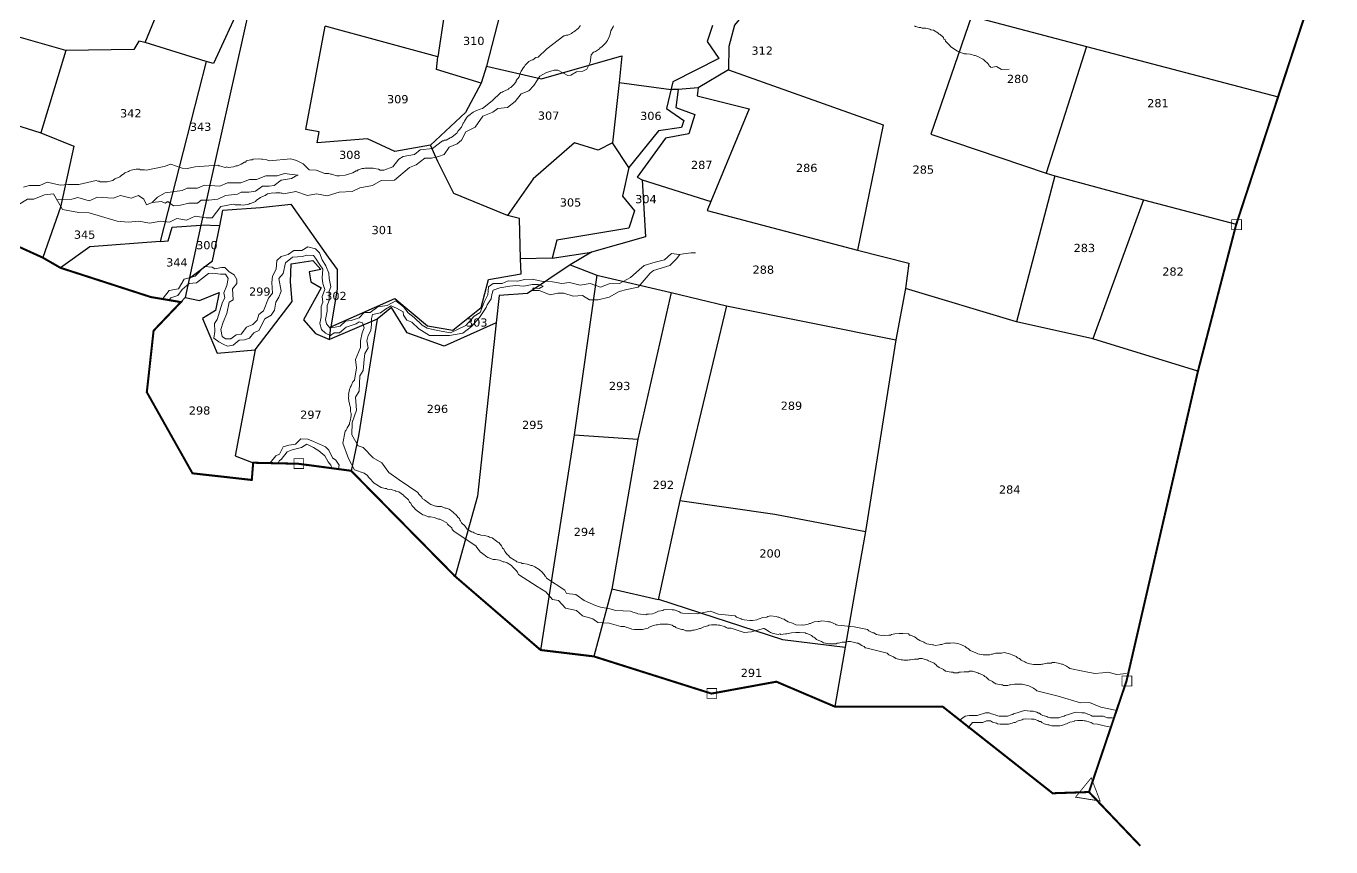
# Model space of a CAD drawing. Header units: inches. Extents: x 1032 to 3029, y -531 to 880.
# Drawn here: x 1882.8 to 2201.1, y -117.6 to 82.7 of the extents above; entities that cross this region are included whole.
import ezdxf
from ezdxf.enums import TextEntityAlignment as Align

# ---------------------------------------------------------------- set-up
doc = ezdxf.new("R2010")
doc.units = ezdxf.units.IN
doc.header["$LTSCALE"] = 15
doc.header["$MEASUREMENT"] = 0
for name, color, linetype in [('BOUNDARY', 5, 'Continuous'), ('PLOT NO', 7, 'Continuous'), ('STONES', 3, 'Continuous'), ('STREAM', 130, 'SL'), ('text2', 7, 'Continuous')]:
    doc.layers.add(name, color=color, linetype=linetype)
doc.styles.get("Standard").update_dxf_attribs({"font": 'verdana.ttf'})
doc.linetypes.add('SL', pattern='A,8e-06,[1,streme line,S=0.066667,R=0,X=0,Y=0],-0.839413', length=0.839421)

msp = doc.modelspace()

# ---------------------------------------------------------------- linework, layer by layer
at = {"layer": 'BOUNDARY', "const_width": 0.5}
msp.add_lwpolyline([(1870.53, 33.61), (1886.84, 26.21), (1891.16, 23.72), (1913.2, 16.59), (1920.55, 15.35), (1913.89, 8.37), (1912.24, -6.63), (1923.38, -26.42), (1937.85, -28.04), (1938.19, -23.84), (1949.21, -24.09), (1962.09, -25.8), (1987.44, -51.54), (2008.31, -69.53), (2021.31, -71.09), (2050, -80.16), (2065.84, -77.26), (2080.07, -83.32), (2106.39, -83.32), (2133.25, -104.48), (2142.11, -104.18), (2154.64, -117.32), (2142.11, -104.18), (2151.26, -77.13), (2168.7, -1.5), (2178.01, 34.21), (2188.25, 65.42), (2200.84, 103.69)], dxfattribs=at)
at = {"layer": 'STONES', "const_width": 0.2}
for points in [[(2179.31, 35.46), (2176.93, 35.46), (2176.93, 33.04), (2179.31, 33.04)], [(1950.5, -22.84), (1948.13, -22.84), (1948.13, -25.26), (1950.5, -25.26)], [(2152.56, -75.89), (2150.18, -75.89), (2150.18, -78.31), (2152.56, -78.31)], [(2051.29, -78.92), (2048.92, -78.92), (2048.92, -81.34), (2051.29, -81.34)], [(2144.83, -106.38), (2142.66, -100.72), (2138.84, -105.43)]]:
    msp.add_lwpolyline(points, close=True, dxfattribs=at)
at = {"layer": 'STREAM', "color": 4, "linetype": 'ByBlock', "lineweight": 0}
for points in [[(1882.17, 43.38), (1883.5, 43.78), (1884.17, 43.78), (1884.44, 43.78), (1885.37, 43.78), (1885.9, 43.78), (1886.17, 43.78), (1887.9, 44.59), (1891.11, 43.92), (1892.97, 44.05), (1895.64, 44.05), (1899.91, 44.99), (1900.31, 44.85), (1900.58, 44.85), (1900.85, 44.72), (1901.91, 44.72), (1902.18, 44.72), (1902.58, 44.72), (1903.92, 44.99), (1904.45, 45.39), (1904.72, 45.52), (1905.65, 45.92), (1906.32, 46.45), (1906.58, 46.59), (1906.85, 46.85), (1907.79, 47.25), (1908.05, 47.39), (1908.45, 47.52), (1909.65, 47.79), (1910.45, 47.79), (1910.72, 47.65), (1911.65, 47.65), (1912.19, 47.52), (1916.46, 48.45), (1918.06, 48.99), (1920.86, 48.05), (1922.06, 47.92), (1924.06, 48.32), (1929.53, 48.72), (1929.8, 48.59), (1930.07, 48.59), (1930.47, 48.45), (1931.4, 48.19), (1931.8, 48.32), (1932.07, 48.19), (1933.4, 48.32), (1934.07, 48.59), (1934.34, 48.59), (1935.27, 48.99), (1936.07, 49.52), (1936.34, 49.52), (1936.6, 49.79), (1937.54, 50.06), (1937.94, 50.06), (1938.21, 50.19), (1939.54, 50.32), (1940.21, 50.19), (1940.47, 50.19), (1941.54, 50.06), (1942.08, 49.79), (1947.41, 50.32), (1948.75, 49.92), (1950.35, 49.12), (1951.82, 47.65), (1953.55, 47.52), (1955.68, 46.72), (1956.62, 46.72), (1957.02, 46.59), (1957.29, 46.59), (1957.55, 46.45), (1958.62, 46.19), (1958.89, 46.19), (1959.29, 46.19), (1960.62, 46.32), (1961.29, 46.45), (1961.42, 46.59), (1962.49, 46.85), (1963.29, 47.39), (1963.56, 47.39), (1963.82, 47.65), (1964.76, 47.92), (1965.16, 47.92), (1965.42, 48.05), (1966.76, 48.05), (1967.43, 48.05), (1967.69, 47.92), (1968.76, 47.79), (1969.16, 47.52), (1970.09, 47.52), (1972.23, 48.32), (1973.7, 50.19), (1974.76, 50.86), (1977.57, 51.39), (1978.9, 52.46), (1981.97, 52.86), (1984.37, 54.73), (1984.64, 54.73), (1984.9, 54.86), (1985.31, 54.86), (1986.24, 55.39), (1986.51, 55.53), (1986.77, 55.66), (1987.84, 56.59), (1988.24, 57.13), (1988.37, 57.26), (1989.04, 58.06), (1989.44, 59), (1989.57, 59.13), (1989.71, 59.53), (1990.24, 60.33), (1990.51, 60.6), (1990.78, 60.86), (1991.84, 61.66), (1992.38, 61.93), (1992.64, 62.06), (1993.58, 62.46), (1994.11, 62.6), (1996.51, 64.47), (1998.65, 66.47), (1998.91, 66.6), (1999.18, 66.73), (1999.58, 66.87), (2000.52, 67.27), (2000.65, 67.53), (2001.05, 67.67), (2001.98, 68.6), (2002.38, 69.14), (2002.38, 69.4), (2003.05, 70.34), (2003.32, 71.14), (2003.45, 71.4), (2003.58, 71.67), (2004.12, 72.6), (2004.39, 72.87), (2004.52, 73.14), (2005.45, 74.07), (2006.12, 74.34), (2006.39, 74.47), (2007.19, 75.01), (2007.72, 75.14), (2009.86, 77.14), (2013.99, 80.34), (2014.26, 80.34), (2014.53, 80.48), (2014.93, 80.48), (2015.86, 80.88), (2016.13, 81.14), (2016.39, 81.28), (2017.46, 82.08), (2017.86, 82.61), (2017.99, 82.88)], [(1880.83, 39.12), (1883.1, 40.45), (1884.7, 40.45), (1887.24, 41.52), (1889.51, 41.78), (1891.64, 37.91), (1895.64, 37.25), (1898.18, 37.11), (1904.98, 35.11), (1907.65, 34.85), (1910.32, 35.11), (1912.86, 34.58), (1915.66, 35.11), (1917.79, 34.85), (1919.53, 35.78), (1921.93, 35.38), (1924.06, 36.31), (1926.73, 35.91), (1928.2, 35.91), (1930.33, 38.71), (1933.27, 39.25), (1933.8, 39.12), (1934.87, 39.12), (1935.14, 39.12), (1935.8, 38.98), (1937.14, 39.25), (1937.41, 39.38), (1937.81, 39.52), (1938.74, 39.92), (1939.01, 40.18), (1939.14, 40.32), (1939.94, 40.85), (1940.87, 41.25), (1941.14, 41.38), (1941.68, 41.78), (1943.01, 42.05), (1943.41, 41.92), (1943.68, 42.05), (1944.74, 42.05), (1945.01, 41.92), (1945.28, 41.92), (1945.68, 41.78), (1948.61, 42.32), (1951.42, 41.38), (1953.68, 41.78), (1956.22, 41.25), (1959.15, 42.18), (1962.36, 42.32), (1964.22, 43.25), (1967.29, 43.78), (1969.43, 44.99), (1972.63, 45.12), (1976.37, 48.19), (1977.97, 48.86), (1980.1, 50.46), (1981.7, 50.46), (1983.44, 50.86), (1984.77, 51.39), (1985.97, 53.12), (1987.97, 53.93), (1989.04, 54.86), (1990.11, 56.86), (1992.38, 58.06), (1994.24, 60.73), (1996.65, 61.66), (1997.85, 62.6), (2000.25, 62.86), (2002.12, 64.33), (2003.58, 66.2), (2005.45, 66.87), (2006.65, 68.2), (2008.12, 70.47), (2009.72, 71.4), (2011.59, 71.94), (2012.52, 71.94), (2014.93, 70.6), (2015.73, 70.74), (2017.06, 71.54), (2018.66, 71.67), (2019.6, 72.2), (2020.4, 73.81), (2020.66, 75.67), (2021.2, 76.34), (2021.73, 76.47), (2022.66, 77.14), (2022.8, 77.27), (2023.33, 77.68), (2024.27, 78.61), (2024.4, 78.88), (2024.67, 79.14), (2025.07, 80.08), (2025.2, 80.48), (2025.33, 80.74), (2025.47, 81.54), (2026, 82.48), (2026.13, 82.75)], [(2099.52, 82.75), (2099.78, 82.61), (2100.72, 82.34), (2101.12, 82.34), (2101.39, 82.21), (2102.32, 82.21), (2103.25, 81.94), (2103.52, 81.81), (2104.19, 81.68), (2105.25, 81.01), (2105.52, 80.74), (2105.79, 80.61), (2106.59, 79.94), (2106.72, 79.54), (2106.99, 79.41), (2107.12, 79.01), (2107.52, 78.61), (2108.19, 77.94), (2108.32, 77.68), (2108.86, 77.27), (2110.06, 76.61), (2110.32, 76.47), (2110.59, 76.34), (2111.66, 75.94), (2111.93, 75.94), (2112.19, 75.94), (2113.13, 75.81), (2114.19, 75.54), (2114.33, 75.54), (2114.99, 75.27), (2116.2, 74.61), (2116.46, 74.47), (2116.73, 74.21), (2117.4, 73.54), (2117.66, 73.27), (2117.8, 73.01), (2118.06, 72.74), (2118.2, 72.6), (2119.53, 72.87), (2120.73, 72.07), (2122.6, 72.2)], [(1890.44, 40.32), (1893.91, 40.45), (1895.38, 40.85), (1898.18, 40.05), (1900.18, 40.98), (1904.05, 40.72), (1905.78, 41.38), (1908.45, 40.72), (1910.19, 41.38), (1911.52, 40.45), (1912.19, 39.12), (1913.52, 39.65), (1914.86, 40.98), (1916.72, 42.05), (1920.86, 42.58), (1922.06, 43.12), (1924.6, 43.12), (1926.33, 43.92), (1930.07, 43.65), (1931.94, 44.45), (1935.14, 44.45), (1937.27, 45.25), (1939.01, 45.25), (1941.27, 46.19), (1944.08, 46.19), (1945.81, 46.72), (1947.68, 46.45), (1949.15, 46.32), (1948.48, 46.05), (1947.55, 45.52), (1945.01, 45.12), (1943.28, 43.78), (1942.08, 43.65), (1940.47, 43.65), (1938.74, 42.45), (1937.14, 42.18), (1935.27, 42.18), (1934.34, 41.65), (1931.4, 41.38), (1929.53, 40.45), (1927.4, 40.18), (1925.53, 40.18), (1924.6, 39.52), (1922.46, 39.52), (1920.46, 38.98), (1918.73, 38.85), (1917.39, 39.92), (1916.72, 39.52), (1915.79, 39.92), (1913.52, 39.65)], [(1916.19, 16.3), (1917.66, 18.17), (1919.93, 18.57), (1921.39, 20.97), (1924.06, 21.64), (1926.33, 24.04), (1928.2, 23.9), (1928.87, 23.5), (1930.47, 23.77), (1931.27, 23.77), (1932.34, 22.7), (1933.54, 22.04), (1934.2, 20.84), (1934.2, 19.9), (1933.14, 18.57), (1933.27, 15.9), (1932.34, 15.37), (1931.8, 12.56), (1930.87, 10.43), (1930.33, 8.69), (1930.6, 6.96), (1931.4, 6.43), (1932.74, 6.43), (1934.07, 7.36), (1935.27, 7.49), (1936.6, 9.23), (1938.07, 9.89), (1939.14, 10.96), (1939.54, 12.3), (1940.74, 13.23), (1941.94, 16.3), (1942.88, 17.5), (1942.74, 20.17), (1942.88, 21.64), (1943.81, 23.37), (1943.94, 25.51), (1945.01, 26.44), (1946.75, 26.97), (1948.08, 27.91), (1950.08, 27.91), (1951.55, 28.84), (1953.42, 28.31), (1954.35, 27.37), (1955.02, 25.64), (1955.95, 24.17), (1956.62, 22.44), (1956.75, 21.1), (1957.15, 19.1), (1956.75, 18.03), (1956.75, 15.77), (1956.22, 14.56), (1956.22, 13.1), (1955.82, 11.1), (1956.09, 10.03), (1956.89, 9.09), (1958.22, 9.23), (1959.42, 9.49), (1960.75, 10.7), (1962.09, 10.83), (1964.09, 11.5), (1965.29, 12.83), (1966.76, 12.83), (1968.63, 14.16), (1970.9, 14.56), (1973.03, 15.63), (1974.9, 14.16), (1975.97, 12.7), (1977.43, 11.63), (1979.43, 9.76), (1980.64, 8.96), (1983.17, 8.43), (1986.37, 7.89), (1990.11, 9.63), (1992.11, 11.9), (1993.58, 12.83), (1994.51, 15.37), (1995.45, 17.1), (1995.58, 19.1), (1996.78, 19.9), (1998.91, 19.9), (2000.38, 20.57), (2002.78, 20.44), (2004.39, 20.84), (2006.25, 20.97), (2008.52, 20.44), (2011.19, 20.3), (2013.46, 19.9), (2015.33, 20.17), (2017.99, 19.5), (2020.4, 19.9), (2022.93, 18.97), (2025.07, 19.77), (2027.6, 19.9), (2030.27, 21.37), (2032.4, 23.24), (2033.61, 24.3), (2036.27, 25.11), (2038.54, 25.64), (2040.28, 27.24), (2042.14, 26.97), (2043.21, 27.11), (2045.08, 27.37), (2046.15, 27.37)], [(1917.66, 15.9), (1918.06, 16.43), (1919.79, 16.97), (1920.86, 18.43), (1922.6, 19.9), (1924.33, 20.04), (1927.27, 22.3), (1928.33, 22.44), (1930.2, 22.17), (1931.4, 22.17), (1932.07, 21.1), (1931.8, 19.37), (1931, 17.63), (1931.27, 16.43), (1930.73, 15.37), (1929.4, 11.1), (1928.73, 10.16), (1928.87, 8.16), (1928.6, 6.56), (1929.8, 5.63), (1930.87, 5.09), (1931.94, 4.56), (1933.27, 4.82), (1934.74, 6.03), (1936.07, 6.16), (1937.27, 6.56), (1938.34, 7.89), (1939.54, 8.43), (1941.01, 11.23), (1942.61, 12.16), (1943.41, 13.36), (1943.68, 15.37), (1944.48, 16.57), (1945.01, 18.03), (1944.48, 21.1), (1945.54, 22.3), (1946.08, 24.97), (1947.81, 26.31), (1950.21, 26.44), (1951.28, 26.84), (1952.88, 26.71), (1953.42, 26.04), (1954.48, 24.44), (1955.15, 23.37), (1955.02, 21.24), (1955.15, 19.9), (1955.68, 18.43), (1955.02, 16.7), (1955.15, 15.37), (1954.75, 14.3), (1954.75, 11.76), (1954.48, 10.16), (1954.88, 8.69), (1955.82, 7.76), (1957.02, 7.23), (1957.95, 7.89), (1959.29, 7.89), (1960.89, 9.23), (1962.09, 9.63), (1963.29, 10.03), (1964.09, 10.56), (1964.89, 10.3), (1965.29, 9.09), (1964.76, 7.89), (1964.36, 5.89), (1964.36, 4.29), (1963.16, 1.36), (1963.42, -0.65), (1962.89, -3.71), (1962.49, -4.11), (1962.09, -5.05), (1961.96, -5.32), (1961.69, -5.98), (1961.42, -7.18), (1961.56, -7.58), (1961.42, -7.85), (1961.56, -8.92), (1961.69, -9.32), (1961.69, -9.59), (1961.96, -10.39), (1961.96, -11.45), (1962.09, -11.72), (1962.09, -12.39), (1961.82, -13.72), (1961.69, -13.99), (1961.69, -14.39), (1961.16, -15.32), (1961.02, -15.59), (1960.89, -15.86), (1960.62, -16.12), (1960.09, -19.06), (1961.42, -22.79), (1962.89, -25.6), (1965.29, -26.4), (1966.09, -26.93), (1966.36, -27.33), (1967.03, -28.13), (1967.16, -28.26), (1967.69, -28.8), (1968.76, -29.47), (1969.03, -29.6), (1969.43, -29.87), (1970.36, -30.13), (1970.76, -30.13), (1970.9, -30.27), (1971.83, -30.4), (1972.9, -30.67), (1973.03, -30.8), (1973.7, -30.93), (1974.9, -31.73), (1975.03, -32), (1975.3, -32.13), (1976.1, -32.93), (1976.23, -33.2), (1976.37, -33.47), (1976.63, -33.74), (1976.9, -34.27), (1977.57, -34.94), (1977.7, -35.2), (1978.23, -35.6), (1979.3, -36.4), (1979.57, -36.54), (1979.97, -36.67), (1980.9, -37.07), (1981.3, -37.07), (1981.44, -37.07), (1982.37, -37.2), (1983.44, -37.6), (1983.7, -37.6), (1984.24, -37.87), (1985.44, -38.54), (1985.57, -38.81), (1985.84, -39.07), (1986.64, -39.74), (1986.77, -40.14), (1986.91, -40.27), (1987.17, -40.54), (1987.97, -41.07), (1992.51, -44.14), (1992.78, -44.54), (1993.44, -45.34), (1993.58, -45.61), (1994.11, -46.01), (1995.18, -46.81), (1995.45, -46.94), (1995.71, -47.08), (1996.78, -47.48), (1997.05, -47.48), (1997.31, -47.48), (1998.25, -47.61), (1999.18, -48.01), (1999.45, -48.01), (2000.12, -48.28), (2001.18, -48.95), (2001.45, -49.21), (2001.72, -49.48), (2002.38, -50.15), (2002.65, -50.55), (2002.78, -50.68), (2002.92, -51.08), (2007.45, -54.02), (2009.59, -55.35), (2011.19, -57.22), (2012.66, -57.48), (2014.39, -59.35), (2017.06, -59.89), (2018.53, -61.22), (2021.06, -61.89), (2022.26, -62.82), (2025.07, -62.96), (2027.87, -63.76), (2028.8, -63.76), (2029.34, -64.02), (2030.27, -64.29), (2030.54, -64.42), (2031.2, -64.56), (2032.54, -64.56), (2032.8, -64.56), (2033.2, -64.56), (2034.14, -64.29), (2034.54, -64.16), (2034.67, -64.02), (2035.61, -63.62), (2036.54, -63.36), (2036.81, -63.36), (2037.47, -63.22), (2038.81, -63.22), (2039.08, -63.22), (2039.48, -63.22), (2040.41, -63.49), (2040.81, -63.76), (2041.08, -63.76), (2041.34, -64.02), (2041.88, -64.29), (2042.81, -64.56), (2043.08, -64.56), (2043.75, -64.82), (2045.08, -64.82), (2045.35, -64.69), (2045.75, -64.69), (2046.68, -64.42), (2047.08, -64.29), (2047.35, -64.29), (2048.15, -63.89), (2049.08, -63.62), (2049.35, -63.49), (2050.02, -63.36), (2051.35, -63.36), (2051.75, -63.49), (2052.02, -63.49), (2053.09, -63.76), (2053.35, -63.89), (2053.62, -64.02), (2053.89, -64.16), (2054.82, -64.16), (2058.02, -65.22), (2059.76, -65.09), (2062.69, -64.29), (2062.83, -64.29), (2063.23, -64.56), (2064.16, -65.09), (2064.43, -65.22), (2065.09, -65.49), (2066.29, -65.76), (2066.69, -65.62), (2066.96, -65.76), (2068.03, -65.62), (2068.43, -65.62), (2068.7, -65.49), (2069.5, -65.36), (2070.56, -65.22), (2070.83, -65.22), (2071.5, -65.22), (2072.83, -65.36), (2073.1, -65.49), (2073.5, -65.62), (2074.43, -66.02), (2074.7, -66.29), (2074.97, -66.42), (2075.23, -66.56), (2075.63, -66.96), (2076.57, -67.36), (2076.84, -67.49), (2077.37, -67.76), (2078.7, -68.03), (2079.1, -68.03), (2079.37, -68.03), (2080.44, -68.03), (2080.7, -67.89), (2080.97, -67.89), (2081.91, -67.63), (2082.97, -67.63), (2083.24, -67.49), (2083.91, -67.49), (2085.24, -67.76), (2085.51, -67.89), (2085.77, -67.89), (2086.71, -68.43), (2086.98, -68.56), (2087.24, -68.69), (2087.51, -68.96), (2087.64, -68.96), (2092.85, -70.29), (2093.25, -70.69), (2094.18, -71.09), (2094.45, -71.23), (2094.98, -71.63), (2096.32, -71.89), (2096.58, -71.89), (2096.98, -72.03), (2097.92, -72.03), (2098.32, -71.89), (2098.58, -71.89), (2099.52, -71.76), (2100.45, -71.76), (2100.72, -71.63), (2101.39, -71.63), (2102.72, -72.03), (2102.99, -72.16), (2103.39, -72.3), (2104.32, -72.7), (2104.59, -72.96), (2104.72, -73.1), (2104.99, -73.36), (2105.52, -73.76), (2106.32, -74.16), (2106.59, -74.3), (2107.12, -74.7), (2108.46, -74.96), (2108.86, -74.96), (2109.12, -75.1), (2110.19, -75.1), (2110.46, -74.96), (2110.73, -74.96), (2111.66, -74.83), (2112.73, -74.83), (2112.99, -74.7), (2113.66, -74.7), (2114.99, -75.1), (2115.26, -75.23), (2115.53, -75.36), (2116.46, -75.76), (2116.73, -76.03), (2117, -76.16), (2117.26, -76.43), (2117.66, -76.83), (2118.6, -77.23), (2118.73, -77.37), (2119.4, -77.77), (2120.73, -78.03), (2121, -78.03), (2121.27, -78.17), (2122.33, -78.17), (2122.73, -78.03), (2123, -78.03), (2123.93, -77.9), (2124.87, -77.9), (2125.14, -77.9), (2125.8, -77.9), (2127.14, -78.17), (2127.4, -78.3), (2127.8, -78.43), (2128.6, -78.83), (2128.87, -79.1), (2129.14, -79.23), (2129.4, -79.5), (2134.61, -80.83), (2140.08, -82.44), (2142.21, -82.3), (2145.02, -83.5), (2148.48, -84.17)], [(2042.28, 26.97), (2041.48, 25.91), (2039.88, 24.3), (2035.87, 23.1), (2035.07, 22.44), (2032.14, 18.97), (2029.34, 18.43), (2027.47, 17.9), (2025.07, 16.57), (2022.4, 15.9), (2020.26, 15.9), (2018.53, 16.97), (2016.26, 16.83), (2013.99, 17.5), (2012.52, 17.5), (2010.66, 17.1), (2007.99, 18.17), (2006.25, 18.17), (2006.52, 18.83), (2007.99, 18.7), (2008.92, 19.23), (2007.72, 19.63), (2006.25, 19.63), (2004.25, 19.23), (2002.25, 19.37), (2000.78, 19.23), (1998.38, 18.83), (1996.78, 18.3), (1996.38, 17.23), (1996.25, 16.17), (1995.31, 14.7), (1995.05, 14.03), (1993.44, 11.63), (1991.44, 9.36), (1989.31, 7.76), (1986.11, 7.23), (1981.17, 7.23), (1978.63, 8.83), (1976.9, 10.43), (1975.7, 10.96), (1974.9, 12.16), (1974.76, 12.96), (1973.16, 13.9), (1971.83, 14.43), (1970.49, 13.63), (1969.29, 12.7), (1967.29, 12.3), (1967.03, 11.36), (1967.03, 9.89), (1966.89, 8.43), (1966.23, 7.23), (1965.96, 5.89), (1966.23, 4.16), (1965.42, 2.82), (1965.29, 1.36), (1965.02, -1.31), (1964.22, -2.65), (1964.09, -6.38), (1963.16, -7.85), (1963.42, -11.05), (1962.36, -13.99), (1962.22, -17.06), (1963.82, -19.73), (1965.02, -20.13), (1967.43, -22.66), (1969.56, -23.86), (1971.3, -26.26), (1973.83, -28), (1978.37, -31.07), (1978.63, -31.47), (1979.3, -32.27), (1979.43, -32.53), (1979.97, -32.93), (1981.04, -33.74), (1981.3, -33.87), (1981.57, -34), (1982.64, -34.4), (1982.9, -34.4), (1983.17, -34.54), (1984.1, -34.54), (1985.04, -34.94), (1985.31, -34.94), (1985.97, -35.2), (1987.04, -36), (1987.31, -36.27), (1987.57, -36.4), (1988.24, -37.2), (1988.51, -37.47), (1988.64, -37.74), (1988.77, -38), (1989.04, -38.54), (1989.84, -39.21), (1989.98, -39.47), (1990.38, -40.01), (1991.44, -40.67), (1991.84, -40.81), (1992.11, -40.94), (1993.04, -41.34), (1993.44, -41.34), (1993.71, -41.47), (1994.64, -41.61), (1995.58, -41.87), (1995.85, -42.01), (1996.51, -42.14), (1997.58, -42.94), (1997.85, -43.21), (1998.11, -43.34), (1998.78, -44.14), (1998.91, -44.41), (1999.05, -44.68), (1999.31, -44.94), (1999.58, -45.48), (2000.25, -46.28), (2000.38, -46.41), (2000.92, -46.94), (2001.98, -47.61), (2002.25, -47.74), (2002.52, -48.01), (2003.58, -48.28), (2003.85, -48.41), (2004.12, -48.41), (2005.05, -48.55), (2005.99, -48.95), (2006.25, -48.95), (2006.92, -49.21), (2007.99, -49.88), (2008.25, -50.15), (2008.52, -50.41), (2009.19, -51.08), (2009.46, -51.48), (2009.59, -51.61), (2009.72, -52.01), (2014.26, -54.95), (2014.66, -55.75), (2016.93, -56.02), (2018.93, -57.48), (2021.73, -58.69), (2022.93, -59.09), (2025.2, -59.49), (2026.67, -59.89), (2030.27, -60.02), (2030.8, -60.29), (2031.74, -60.55), (2032, -60.69), (2032.67, -60.82), (2034.01, -60.95), (2034.27, -60.82), (2034.67, -60.82), (2035.61, -60.69), (2036.01, -60.55), (2036.27, -60.42), (2037.07, -60.02), (2038.14, -59.89), (2038.41, -59.75), (2039.08, -59.62), (2040.41, -59.75), (2040.68, -59.75), (2040.94, -59.75), (2042.01, -60.15), (2042.28, -60.29), (2042.54, -60.42), (2042.94, -60.55), (2046.55, -60.69), (2049.75, -60.02), (2051.75, -60.82), (2055.75, -61.22), (2056.15, -61.49), (2057.22, -61.89), (2057.35, -62.02), (2058.02, -62.15), (2059.36, -62.29), (2059.76, -62.29), (2060.02, -62.29), (2061.09, -62.15), (2061.36, -62.02), (2061.62, -61.89), (2062.56, -61.62), (2063.49, -61.49), (2063.76, -61.35), (2064.43, -61.22), (2065.76, -61.35), (2066.16, -61.49), (2066.43, -61.49), (2067.36, -61.89), (2067.76, -62.02), (2067.9, -62.15), (2068.3, -62.42), (2068.7, -62.69), (2069.76, -62.96), (2069.9, -63.09), (2070.56, -63.36), (2071.9, -63.49), (2072.3, -63.36), (2072.57, -63.49), (2073.63, -63.22), (2073.9, -63.09), (2074.17, -63.09), (2075.1, -62.69), (2076.03, -62.56), (2076.3, -62.56), (2076.97, -62.42), (2078.3, -62.56), (2078.57, -62.69), (2078.97, -62.69), (2079.9, -63.09), (2080.3, -63.22), (2080.44, -63.36), (2080.84, -63.49), (2084.84, -63.89), (2088.04, -64.56), (2088.44, -64.82), (2089.38, -65.36), (2089.64, -65.36), (2090.31, -65.76), (2091.51, -66.02), (2091.91, -65.89), (2092.18, -66.02), (2093.25, -65.89), (2093.65, -65.89), (2093.91, -65.76), (2094.71, -65.62), (2095.78, -65.49), (2096.05, -65.49), (2096.72, -65.49), (2098.05, -65.62), (2098.32, -65.89), (2098.58, -65.89), (2099.52, -66.29), (2099.92, -66.56), (2100.05, -66.69), (2100.45, -66.96), (2100.85, -67.22), (2101.79, -67.63), (2102.05, -67.76), (2102.59, -68.03), (2103.92, -68.29), (2104.19, -68.29), (2104.59, -68.43), (2105.65, -68.29), (2105.92, -68.16), (2106.19, -68.16), (2107.12, -67.89), (2108.19, -67.89), (2108.32, -67.89), (2109.12, -67.76), (2110.32, -68.03), (2110.73, -68.16), (2110.99, -68.29), (2111.93, -68.69), (2112.19, -68.96), (2112.46, -69.09), (2112.73, -69.23), (2113.13, -69.63), (2114.06, -70.03), (2114.33, -70.16), (2114.99, -70.43), (2116.33, -70.69), (2116.6, -70.69), (2116.86, -70.69), (2117.93, -70.69), (2118.33, -70.56), (2118.6, -70.56), (2119.4, -70.29), (2120.47, -70.29), (2120.73, -70.29), (2121.4, -70.16), (2122.73, -70.43), (2123, -70.56), (2123.4, -70.69), (2124.33, -71.09), (2124.6, -71.36), (2124.87, -71.49), (2125.14, -71.63), (2125.54, -72.03), (2126.47, -72.43), (2126.74, -72.56), (2127.27, -72.83), (2128.6, -73.1), (2129, -73.1), (2129.27, -73.1), (2130.34, -73.1), (2130.61, -72.96), (2130.87, -72.96), (2131.81, -72.7), (2132.87, -72.7), (2133.14, -72.56), (2133.81, -72.56), (2135.01, -72.83), (2135.41, -72.96), (2135.68, -72.96), (2136.61, -73.5), (2136.88, -73.63), (2137.14, -73.76), (2137.41, -74.03), (2140.61, -74.7), (2143.55, -75.23), (2145.42, -75.1), (2146.75, -74.96), (2148.88, -75.5), (2151.29, -75.23)], [(1942.34, -23.86), (1943.68, -22.13), (1944.61, -21.73), (1945.54, -19.99), (1946.88, -19.59), (1948.48, -19.33), (1949.81, -17.99), (1951.55, -18.12), (1952.88, -18.66), (1955.82, -19.99), (1956.62, -20.79), (1957.55, -22.66), (1958.35, -23.19), (1959.15, -24.4), (1959.02, -25.33)], [(1957.42, -25.06), (1957.15, -24.4), (1956.49, -23.59), (1955.68, -22.13), (1954.22, -20.93), (1952.88, -20.13), (1951.28, -19.33), (1949.95, -20.13), (1947.68, -20.66), (1946.48, -21.19), (1945.01, -23.06), (1944.61, -23.33), (1944.21, -24)], [(2110.46, -86.71), (2111.93, -85.64), (2112.86, -85.5), (2114.86, -85.5), (2116.86, -84.84), (2117.8, -84.84), (2118.33, -85.1), (2119.26, -85.37), (2119.53, -85.5), (2120.2, -85.64), (2121.53, -85.64), (2121.8, -85.64), (2122.2, -85.64), (2123.13, -85.37), (2123.53, -85.24), (2123.67, -85.1), (2124.6, -84.84), (2125.54, -84.57), (2125.8, -84.44), (2126.47, -84.3), (2127.8, -84.44), (2128.2, -84.44), (2128.47, -84.44), (2129.4, -84.7), (2129.8, -84.97), (2130.07, -84.97), (2130.34, -85.24), (2130.87, -85.5), (2131.81, -85.77), (2132.07, -85.9), (2132.74, -86.04), (2134.07, -86.04), (2134.34, -86.04), (2134.74, -86.04), (2135.68, -85.77), (2136.08, -85.64), (2136.34, -85.5), (2137.14, -85.24), (2138.08, -84.97), (2138.34, -84.84), (2139.01, -84.7), (2140.35, -84.84), (2140.75, -84.84), (2141.01, -84.84), (2142.08, -85.24), (2142.35, -85.37), (2142.61, -85.5), (2142.88, -85.64), (2143.81, -85.64), (2145.55, -85.64), (2146.62, -86.04), (2147.82, -86.04)], [(2112.59, -88.57), (2113.66, -87.24), (2116.2, -87.24), (2117.13, -86.84), (2118.06, -86.84), (2118.6, -87.11), (2119.53, -87.37), (2119.8, -87.51), (2120.47, -87.64), (2121.8, -87.64), (2122.07, -87.64), (2122.47, -87.64), (2123.4, -87.37), (2123.8, -87.24), (2124.07, -87.24), (2124.87, -86.84), (2125.8, -86.57), (2126.07, -86.44), (2126.74, -86.3), (2128.07, -86.44), (2128.47, -86.44), (2128.74, -86.44), (2129.67, -86.71), (2130.07, -86.97), (2130.34, -86.97), (2130.61, -87.24), (2131.14, -87.51), (2132.07, -87.77), (2132.34, -87.77), (2133.01, -88.04), (2134.34, -88.04), (2134.61, -88.04), (2135.01, -88.04), (2135.94, -87.77), (2136.34, -87.64), (2136.61, -87.51), (2137.41, -87.11), (2138.48, -86.97), (2138.61, -86.84), (2139.28, -86.71), (2140.61, -86.71), (2141.01, -86.84), (2141.28, -86.84), (2142.35, -87.11), (2142.61, -87.24), (2142.88, -87.37), (2143.15, -87.51), (2144.21, -87.64), (2145.82, -88.04), (2147.15, -88.31)]]:
    msp.add_lwpolyline(points, dxfattribs=at)
at = {"layer": 'text2'}
for points in [[(1951.05, 153.9), (1946.82, 134.67), (1945.83, 129.24), (1944.26, 121.04), (1937.36, 87.63), (1925.42, 34.15), (1921.63, 16.5), (1920.55, 15.35)], [(2124.41, 113.6), (2118.61, 98.52), (2114.06, 97.32), (2113.42, 85.08), (2141.54, 77.7), (2188.25, 65.42)], [(1987.14, 104.36), (1993.35, 102.33), (2001.08, 95.98), (1995.13, 72.92), (1993.82, 68.74), (1982.88, 72.12), (1983.24, 75.18)], [(1963.67, 96.89), (1962.48, 91.8), (1984.78, 85.42), (1983.24, 75.18), (1955.73, 82.69)], [(1937.36, 87.63), (1935.22, 88.23), (1928.48, 73.57), (1926.75, 74.06), (1911.83, 78.71), (1916.94, 91.21)], [(2078.47, 85.66), (2067.23, 89.99), (2066.13, 88.12), (2061.24, 89.81), (2055.61, 82.93), (2054.27, 77.74), (2054.2, 71.99), (2046.74, 67.65), (2041.92, 67.25), (2040.16, 67.24)], [(2050.24, 82.85), (2048.92, 78.96), (2051.8, 74.77), (2040.62, 69.07), (2039, 62.56), (2043.28, 59.64), (2042.7, 57.92), (2037.12, 57.15), (2029.85, 48.22), (2028.32, 41.2), (2031.23, 37.58), (2029.83, 33.36), (2012.29, 30.47), (2011.14, 26.06), (2003.41, 25.87)], [(2113.42, 85.08), (2103.5, 56.35), (2131.7, 46.81), (2133.81, 46.19), (2155.4, 40.31), (2178.06, 34.4)], [(1911.83, 78.71), (1910.33, 79.01), (1909.11, 76.99), (1892.45, 76.7), (1871.88, 82.56)], [(1930.03, 33.95), (1930.76, 37.78), (1940.01, 38.4), (1947.38, 39.21), (1956.46, 26.35), (1958.65, 23.27), (1958.66, 18.5), (1957.11, 9.33), (1972.76, 16.25), (1980.74, 9.54), (1986.88, 8.54), (1993.78, 14.02), (1995.62, 20.83), (2003.56, 22.25), (2003.41, 25.92), (2003.16, 35.71), (2000.24, 36.44), (1987.18, 41.86), (1983.28, 49.66), (1981.43, 53.63), (1972.74, 52.08), (1966.05, 55.21), (1953.79, 54.17), (1954.27, 56.89), (1951.04, 57.44), (1955.73, 82.69)], [(1892.45, 76.7), (1886.39, 56.68)], [(2141.54, 77.7), (2131.7, 46.81)], [(1926.75, 74.06), (1915.46, 30.16), (1898.34, 28.8), (1891.16, 23.72)], [(1995.13, 72.92), (2008.51, 69.8), (2028.11, 75.46), (2027.51, 68.91), (2025.85, 54.19)], [(2054.2, 71.99), (2091.9, 58.64), (2085.64, 28.06)], [(1993.82, 68.74), (1990.03, 61.62), (1981.43, 53.63)], [(2027.51, 68.91), (2040.16, 67.24)], [(2041.92, 67.25), (2041.35, 62.82), (2045.91, 61.14), (2044.46, 56.42), (2038.8, 55.34), (2031.9, 45.8), (2033.12, 45.19), (2049.89, 39.92)], [(2046.74, 67.65), (2046.55, 65.65), (2059.17, 62.49), (2049.89, 39.92), (2048.99, 37.72), (2085.64, 28.06), (2098.18, 24.88), (2097.32, 18.7), (2095.02, 6.16), (2087.58, -40.63), (2085.76, -50.64), (2080.07, -83.32)], [(1860.6, 64.8), (1886.39, 56.68), (1894.43, 53.42), (1891.17, 38.54), (1886.84, 26.21)], [(2029.85, 48.22), (2025.85, 54.19), (2022.34, 52.45), (2016.55, 54.19), (2006.51, 45.43), (2000.24, 36.44)], [(2033.12, 45.19), (2033.89, 31.3), (2020.71, 27.54), (2015.55, 24.48), (2005.11, 17.48), (1998.17, 16.95), (1997.44, 10.33), (1984.77, 4.56), (1975.73, 7.83), (1971.92, 14.05), (1968.48, 11.22), (1956.81, 6.23), (1957.11, 9.33)], [(2133.81, 46.19), (2124.41, 10.54)], [(2155.4, 40.31), (2143.06, 6.35)], [(1915.46, 30.16), (1917.48, 30.33), (1918.39, 33.67), (1925.42, 34.15)], [(1922.64, 21.2), (1928.27, 25.45), (1930.03, 33.95), (1925.42, 34.15)], [(1921.63, 16.5), (1925.06, 15.73), (1929.88, 17.7), (1929.01, 13.3), (1925.8, 11.38), (1929.4, 2.92), (1938.67, 3.74), (1947.7, 15.48), (1947.33, 20.32), (1947.44, 24.68), (1952.77, 25.51), (1954.66, 23.32), (1951.89, 22.77), (1952.23, 20.27), (1954.8, 18.84), (1950.44, 11.02), (1953.4, 7.71), (1956.81, 6.23)], [(2011.14, 26.06), (2020.71, 27.54)], [(2015.55, 24.48), (2022.05, 21.96), (2040.18, 17.73), (2053.69, 14.44), (2095.02, 6.16)], [(2022.05, 21.96), (2016.51, -17.01), (2008.31, -69.53)], [(2040.18, 17.73), (2032.05, -18.09), (2025.66, -54.66), (2021.31, -71.09)], [(2168.7, -1.5), (2143.06, 6.35), (2124.41, 10.54), (2097.32, 18.7)], [(2053.69, 14.44), (2042.25, -33.05), (2037.02, -57.27), (2025.66, -54.66)], [(1968.48, 11.22), (1963.92, -17.25), (1962.09, -25.8)], [(1997.44, 10.33), (1992.89, -32.03), (1987.44, -51.54)], [(1938.67, 3.74), (1933.81, -22.15), (1938.19, -23.84)], [(2016.51, -17.01), (2032.05, -18.09)], [(2042.25, -33.05), (2065.5, -36.35), (2087.58, -40.63)], [(2037.05, -57.12), (2067.35, -66.98), (2082.59, -68.83)]]:
    msp.add_lwpolyline(points, dxfattribs=at)

# ---------------------------------------------------------------- texts
at = {"layer": 'PLOT NO'}
for s, p in [('310', (1992, 79.08)), ('312', (2062.37, 76.7)), ('280', (2124.72, 69.81)), ('309', (1973.46, 64.86)), ('281', (2158.94, 63.89)), ('342', (1908.33, 61.42)), ('307', (2010.27, 60.85)), ('306', (2035.22, 60.78)), ('343', (1925.36, 58.13)), ('308', (1961.77, 51.27)), ('287', (2047.63, 48.82)), ('286', (2073.24, 48.09)), ('285', (2101.7, 47.68)), ('304', (2034.02, 40.48)), ('305', (2015.62, 39.67)), ('345', (1897.08, 31.81)), ('301', (1969.71, 32.93)), ('300', (1926.89, 29.25)), ('283', (2140.99, 28.56)), ('344', (1919.58, 25.05)), ('288', (2062.66, 23.27)), ('282', (2162.62, 22.8)), ('299', (1939.8, 17.92)), ('302', (1958.39, 16.85)), ('303', (1992.74, 10.38)), ('293', (2027.61, -5.11)), ('289', (2069.52, -9.93)), ('298', (1925.11, -11.09)), ('297', (1952.28, -12.12)), ('296', (1983.14, -10.7)), ('295', (2006.42, -14.6)), ('292', (2038.27, -29.22)), ('284', (2122.77, -30.38)), ('294', (2019.03, -40.71)), ('200', (2064.32, -45.96)), ('291', (2059.77, -75.1))]:
    msp.add_text(s, height=2, dxfattribs=at).set_placement(p, align=Align.MIDDLE_CENTER)

doc.saveas('drawing.dxf')
